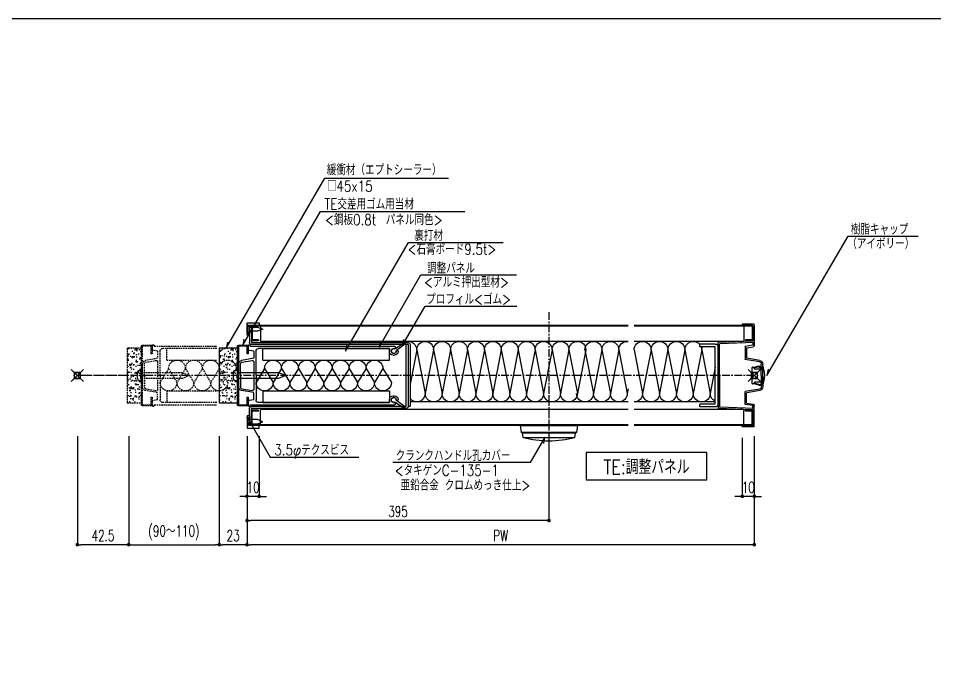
# Model space of a CAD drawing. Extents: x -275225 to 47266, y -41063 to 95295.
# Drawn here: x -225995 to -225236, y -18090 to -17555 of the extents above; entities that cross this region are included whole.
import ezdxf
from ezdxf.enums import TextEntityAlignment as Align

# ---------------------------------------------------------------- set-up
doc = ezdxf.new("R2010")
doc.units = 0
doc.header["$LTSCALE"] = 0.2
doc.header["$PDMODE"] = 99
doc.header["$PDSIZE"] = 5
doc.linetypes.add('CENTER', pattern=[50.8, 31.75, -6.35, 6.35, -6.35])
doc.linetypes.add('HIDDEN', pattern=[9.525, 6.35, -3.175])
for name, color, linetype in [('_P18_製品', 4, 'Continuous'), ('_P18_製品寸法', 9, 'Continuous'), ('_基準', 1, 'CENTER'), ('_文字', 3, 'Continuous'), ('_製品寸法', 9, 'Continuous'), ('樹脂', 6, 'Continuous')]:
    doc.layers.add(name, color=color, linetype=linetype)
doc.layers.add('_ポイント', color=1, linetype='Continuous', plot=False)
doc.styles.add('OKAMURA', font='SIMPLEX.shx', dxfattribs={"width": 0.7, "bigfont": 'BIGFONT.shx'})
doc.dimstyles.new('OKAMURA-003', dxfattribs={"dimscale": 3, "dimtxt": 3, "dimasz": 1, "dimexe": 0, "dimexo": 3, "dimgap": 1, "dimtad": 1, "dimdec": 3, "dimdsep": 46, "dimtxsty": 'OKAMURA', "dimblk1": 'DOT', "dimblk2": 'DOT', "dimsah": 1, "dimcen": 0, "dimclrd": 9, "dimclre": 9, "dimclrt": 3, "dimadec": 0, "dimazin": 0, "dimtfac": 1, "dimtdec": 3, "dimtix": 1, "dimtmove": 2, "dimatfit": 3, "dimldrblk": 'NONE', "dimfxl": 0, "dimtolj": 1, "dimarcsym": 0})

# ---------------------------------------------------------------- blocks, each defined once
blk = doc.blocks.new('_DOT')
at = {"color": 0, "linetype": 'ByBlock'}
blk.add_line((-0.5, 0), (-1, 0), dxfattribs=at)
at = {"color": 0, "linetype": 'ByBlock', "const_width": 0.5}
blk.add_lwpolyline([(-0.25, 0, 1), (0.25, 0, 1)], format="xyb", close=True, dxfattribs=at)
blk = doc.blocks.new('*D1571')
at = {"layer": '_製品寸法', "color": 9, "lineweight": -2, "transparency": 16777216}
for p, q in [((-10, -51.5), (-10, -100)), ((0, -51.5), (0, -100)), ((-13, -100), (-16, -100)), ((0, -100), (-10, -100)), ((3, -100), (6, -100))]:
    blk.add_line(p, q, dxfattribs=at)
at = {"layer": 'Defpoints', "color": 0, "transparency": 16777216}
for p in [(-10, -42.5), (0, -42.5), (-10, -100)]:
    blk.add_point(p, dxfattribs=at)
at = {"layer": '_製品寸法', "color": 9, "lineweight": -2, "transparency": 16777216, "xscale": 3, "yscale": 3, "zscale": 3}
blk.add_blockref('_DOT', (-10, -100), dxfattribs=at)
at = {"layer": '_製品寸法', "color": 9, "lineweight": -2, "transparency": 16777216, "xscale": 3, "yscale": 3, "zscale": 3, "rotation": 180}
blk.add_blockref('_DOT', (0, -100), dxfattribs=at)
at = {"layer": '_製品寸法', "color": 3, "transparency": 16777216, "insert": (-5, -92.5), "char_height": 9, "attachment_point": 5, "style": 'OKAMURA'}
blk.add_mtext('\\A1;10', dxfattribs=at)
blk = doc.blocks.new('_None')
blk = doc.blocks.new('*D1572')
at = {"layer": '_製品寸法', "color": 9, "lineweight": -2, "transparency": 16777216}
for p, q in [((-420, -50.3), (-420, -140)), ((0, -50.3), (0, -140)), ((-3, -140), (-417, -140))]:
    blk.add_line(p, q, dxfattribs=at)
at = {"layer": 'Defpoints', "color": 0, "transparency": 16777216}
for p in [(-420, -41.3), (0, -41.3), (-420, -140)]:
    blk.add_point(p, dxfattribs=at)
at = {"layer": '_製品寸法', "color": 9, "lineweight": -2, "transparency": 16777216, "xscale": 3, "yscale": 3, "zscale": 3, "rotation": 180}
blk.add_blockref('_DOT', (-420, -140), dxfattribs=at)
at = {"layer": '_製品寸法', "color": 9, "lineweight": -2, "transparency": 16777216, "xscale": 3, "yscale": 3, "zscale": 3}
blk.add_blockref('_DOT', (0, -140), dxfattribs=at)
at = {"layer": '_製品寸法', "color": 3, "transparency": 16777216, "insert": (-210, -132.5), "char_height": 9, "attachment_point": 5, "style": 'OKAMURA'}
blk.add_mtext('\\A1;PW', dxfattribs=at)
blk = doc.blocks.new('*D1573')
at = {"layer": '_製品寸法', "color": 9, "lineweight": -2, "transparency": 16777216}
for p, q in [((-420, -50.3), (-420, -120)), ((-170, -50.3), (-170, -120)), ((-173, -120), (-417, -120))]:
    blk.add_line(p, q, dxfattribs=at)
at = {"layer": 'Defpoints', "color": 0, "transparency": 16777216}
for p in [(-420, -41.3), (-170, -41.3), (-420, -120)]:
    blk.add_point(p, dxfattribs=at)
at = {"layer": '_製品寸法', "color": 9, "lineweight": -2, "transparency": 16777216, "xscale": 3, "yscale": 3, "zscale": 3, "rotation": 180}
blk.add_blockref('_DOT', (-420, -120), dxfattribs=at)
at = {"layer": '_製品寸法', "color": 9, "lineweight": -2, "transparency": 16777216, "xscale": 3, "yscale": 3, "zscale": 3}
blk.add_blockref('_DOT', (-170, -120), dxfattribs=at)
at = {"layer": '_製品寸法', "color": 3, "transparency": 16777216, "insert": (-295, -112.5), "char_height": 9, "attachment_point": 5, "style": 'OKAMURA'}
blk.add_mtext('\\A1;395', dxfattribs=at)
blk = doc.blocks.new('*D1574')
at = {"layer": '_製品寸法', "color": 9, "lineweight": -2, "transparency": 16777216}
for p, q in [((-420, -50.3), (-420, -100)), ((-410, -50.3), (-410, -100)), ((-423, -100), (-426, -100)), ((-410, -100), (-420, -100)), ((-407, -100), (-404, -100))]:
    blk.add_line(p, q, dxfattribs=at)
at = {"layer": 'Defpoints', "color": 0, "transparency": 16777216}
for p in [(-420, -41.3), (-410, -41.3), (-420, -100)]:
    blk.add_point(p, dxfattribs=at)
at = {"layer": '_製品寸法', "color": 9, "lineweight": -2, "transparency": 16777216, "xscale": 3, "yscale": 3, "zscale": 3}
blk.add_blockref('_DOT', (-420, -100), dxfattribs=at)
at = {"layer": '_製品寸法', "color": 9, "lineweight": -2, "transparency": 16777216, "xscale": 3, "yscale": 3, "zscale": 3, "rotation": 180}
blk.add_blockref('_DOT', (-410, -100), dxfattribs=at)
at = {"layer": '_製品寸法', "color": 3, "transparency": 16777216, "insert": (-415, -92.5), "char_height": 9, "attachment_point": 5, "style": 'OKAMURA'}
blk.add_mtext('\\A1;10', dxfattribs=at)
blk = doc.blocks.new('*D1575')
at = {"layer": '_製品寸法', "color": 9, "lineweight": -2, "transparency": 16777216}
for p, q in [((-518, -50.3), (-518, -140)), ((-443, -50.3), (-443, -140)), ((-515, -140), (-446, -140))]:
    blk.add_line(p, q, dxfattribs=at)
at = {"layer": 'Defpoints', "color": 0, "transparency": 16777216}
for p in [(-518, -41.3), (-443, -41.3), (-443, -140)]:
    blk.add_point(p, dxfattribs=at)
at = {"layer": '_製品寸法', "color": 9, "lineweight": -2, "transparency": 16777216, "xscale": 3, "yscale": 3, "zscale": 3, "rotation": 180}
blk.add_blockref('_DOT', (-518, -140), dxfattribs=at)
at = {"layer": '_製品寸法', "color": 9, "lineweight": -2, "transparency": 16777216, "xscale": 3, "yscale": 3, "zscale": 3}
blk.add_blockref('_DOT', (-443, -140), dxfattribs=at)
at = {"layer": '_製品寸法', "color": 3, "transparency": 16777216, "insert": (-480.5, -130.14), "char_height": 9, "attachment_point": 5, "style": 'OKAMURA'}
blk.add_mtext('\\A1;(90～110)', dxfattribs=at)
blk = doc.blocks.new('*D1576')
at = {"layer": '_製品寸法', "color": 9, "lineweight": -2, "transparency": 16777216}
for p, q in [((-443, -50.3), (-443, -140)), ((-420, -50.3), (-420, -140)), ((-423, -140), (-440, -140))]:
    blk.add_line(p, q, dxfattribs=at)
at = {"layer": 'Defpoints', "color": 0, "transparency": 16777216}
for p in [(-443, -41.3), (-420, -41.3), (-443, -140)]:
    blk.add_point(p, dxfattribs=at)
at = {"layer": '_製品寸法', "color": 9, "lineweight": -2, "transparency": 16777216, "xscale": 3, "yscale": 3, "zscale": 3, "rotation": 180}
blk.add_blockref('_DOT', (-443, -140), dxfattribs=at)
at = {"layer": '_製品寸法', "color": 9, "lineweight": -2, "transparency": 16777216, "xscale": 3, "yscale": 3, "zscale": 3}
blk.add_blockref('_DOT', (-420, -140), dxfattribs=at)
at = {"layer": '_製品寸法', "color": 3, "transparency": 16777216, "insert": (-431.5, -132.5), "char_height": 9, "attachment_point": 5, "style": 'OKAMURA'}
blk.add_mtext('\\A1;23', dxfattribs=at)
blk = doc.blocks.new('*D1577')
at = {"layer": '_製品寸法', "color": 9, "lineweight": -2, "transparency": 16777216}
for p, q in [((-560.5, -50.3), (-560.5, -140)), ((-518, -50.3), (-518, -140)), ((-521, -140), (-557.5, -140))]:
    blk.add_line(p, q, dxfattribs=at)
at = {"layer": 'Defpoints', "color": 0, "transparency": 16777216}
for p in [(-560.5, -41.3), (-518, -41.3), (-560.5, -140)]:
    blk.add_point(p, dxfattribs=at)
at = {"layer": '_製品寸法', "color": 9, "lineweight": -2, "transparency": 16777216, "xscale": 3, "yscale": 3, "zscale": 3, "rotation": 180}
blk.add_blockref('_DOT', (-560.5, -140), dxfattribs=at)
at = {"layer": '_製品寸法', "color": 9, "lineweight": -2, "transparency": 16777216, "xscale": 3, "yscale": 3, "zscale": 3}
blk.add_blockref('_DOT', (-518, -140), dxfattribs=at)
at = {"layer": '_製品寸法', "color": 3, "transparency": 16777216, "insert": (-539.25, -132.5), "char_height": 9, "attachment_point": 5, "style": 'OKAMURA'}
blk.add_mtext('\\A1;42.5', dxfattribs=at)
blk = doc.blocks.new('A$C5D42728D')
at = {"color": 0, "linetype": 'ByBlock', "lineweight": -2}
blk.add_lwpolyline([(4.37, 1.46, 0.31293), (3.21, 2.86, 0.136041), (-3.21, 2.86, 0.312931), (-4.37, 1.46), (-4.5, 0), (4.5, 0)], format="xyb", close=True, dxfattribs=at)
blk.add_lwpolyline([(2.5, -33.96), (2.5, 0), (-2.5, 0), (-2.5, -33.96), (0, -40)], close=True, dxfattribs=at)
blk = doc.blocks.new('樹脂')
at = {"layer": '_P18_製品', "color": 0, "linetype": 'ByBlock'}
for p, q in [((-7, 7), (-3.2, 8.09)), ((-3.2, 8.09), (-3.2, 7.59)), ((-3.2, 7.59), (-2.4, 7.59)), ((-3.2, 7.59), (-3.2, 6.86)), ((-2.4, 7.59), (-2.4, 7.09)), ((0, -8.35), (0, 8.35)), ((-8.7, -6.5), (-8.7, 6.5)), ((-8.2, 7), (-7, 7)), ((-7, 6.27), (-3.2, 7.36)), ((-7, 6.27), (-7, 7)), ((-7, 5.91), (-7, 6.27)), ((-6.5, 5.41), (0, 5.41)), ((-3.2, 6.86), (-2.4, 6.86)), ((-2.4, 7.09), (-0.5, 7.09)), ((-2.4, 6.36), (-2.4, 7.09)), ((-2.4, 6.36), (-0.5, 6.36)), ((-0.5, 7.09), (-0.5, 5.41)), ((-7, -7), (-8.2, -7)), ((-7, -5.91), (-7, -6.27)), ((-7, -6.27), (-7, -7)), ((-3.2, -7.36), (-7, -6.27)), ((-3.2, -8.09), (-7, -7)), ((0, -5.41), (-6.5, -5.41)), ((-3.2, -7.36), (-1.6, -7.36)), ((-1.6, -7.59), (-1.6, -6.86)), ((-1.6, -6.86), (-0.8, -6.86)), ((-0.8, -7.09), (-0.8, -6.36)), ((-0.8, -6.36), (-0.5, -6.36)), ((-0.8, -7.09), (-0.5, -7.09)), ((-0.8, -7.59), (-0.8, -7.09)), ((-0.5, -7.09), (-0.5, -5.41)), ((-3.2, -8.09), (-1.6, -8.09)), ((-1.6, -7.59), (-0.8, -7.59)), ((-1.6, -8.09), (-1.6, -7.59))]:
    blk.add_line(p, q, dxfattribs=at)
for centre, radius, start, end in [((-20.99, 0), 22.59, 338.30531, 21.69469), ((-8.2, 6.5), 0.5, 90, 180), ((-6.5, 5.91), 0.5, 180, 270), ((-8.2, -6.5), 0.5, 180, 270), ((-6.5, -5.91), 0.5, 90, 180)]:
    blk.add_arc(centre, radius, start, end, dxfattribs=at)
blk = doc.blocks.new('TE1')
at = {"layer": '_P18_製品'}
h = blk.add_hatch(dxfattribs=at)
h.set_pattern_fill('AR-SAND', color=6, scale=0.1, angle=180, style=0)
h.set_pattern_definition([(217.5, (4918.212, -2657.586), (0.160003, -4.8941324), [0, -3.8608, 0, -4.318, 0, -4.1275]), (187.5, (4918.212, -2657.586), (-4.495233, -7.168251), [0, -2.0828, 0, -3.4798, 0, -1.3335]), (147.5, (4921.336, -2657.586), (-7.9099237, -0.014372), [0, -1.27, 0, -4.572, 0, -5.969]), (137.5, (4921.336, -2657.586), (-7.6355645, -2.229293), [0, -0.635, 0, -2.9972, 0, -3.429])])
h.paths.add_polyline_path([(-132.5, 22.5), (-117.5, 22.5), (-117.5, -22.5), (-132.5, -22.5)])
at = {"layer": '_P18_製品', "linetype": 'HIDDEN'}
h = blk.add_hatch(dxfattribs=at)
h.set_pattern_fill('AR-SAND', color=6, scale=0.1, angle=180, style=0)
h.set_pattern_definition([(217.5, (4997.712, -2657.586), (0.160003, -4.8941324), [0, -3.8608, 0, -4.318, 0, -4.1275]), (187.5, (4997.712, -2657.586), (-4.495233, -7.168251), [0, -2.0828, 0, -3.4798, 0, -1.3335]), (147.5, (5000.836, -2657.586), (-7.9099237, -0.014372), [0, -1.27, 0, -4.572, 0, -5.969]), (137.5, (5000.836, -2657.586), (-7.6355645, -2.229293), [0, -0.635, 0, -2.9972, 0, -3.429])])
h.paths.add_polyline_path([(-53, 22.5), (-41.3, 22.5), (-41.3, -22.5), (-53, -22.5)])
at = {"layer": '_P18_製品'}
for p, q in [((-560.5, 42), (-560, 42.5)), ((-560.5, 42), (-560.5, 24.84)), ((-560, 42.5), (-550.8, 42.5)), ((-559.3, 41), (-559.3, 28.8)), ((-559.3, 40.7), (-559.3, 29.4)), ((-550.8, 41.3), (-559, 41.3)), ((-558.7, 41.3), (-461, 41.3)), ((-558.7, 40.7), (-558.7, 29.4)), ((-558.7, 40.7), (-461, 40.7)), ((-551.8, 40.7), (-551.8, 28.2)), ((-550.5, 42.2), (-550.5, 41.6)), ((-144.1, 40.5), (-142.5, 40.5)), ((-560.5, 27.36), (-531.99, 26.11)), ((-554.25, 22.89), (-559.67, 23.85)), ((-559.3, 27), (-559.3, 25.26)), ((-559.05, 24.96), (-553.05, 23.9)), ((-559.01, 28.5), (-530.79, 27.26)), ((-558.7, 29.4), (-553.3, 29.4)), ((-558.7, 28.8), (-553.3, 28.8)), ((-553.3, 29.4), (-553.3, 28.8)), ((-552.8, 23.61), (-552.8, 13.63)), ((-551.8, 28.2), (-461, 28.2)), ((-549.5, 26.88), (-549.5, 28.08)), ((-531.7, 0), (-531.7, 25.81)), ((-530.5, 0.3), (-530.5, 26.96)), ((-530.5, -23.7), (-530.5, 23.7)), ((-528.2, 26), (-515.5, 26)), ((-528.2, 23.7), (-515.5, 23.7)), ((-528.2, -23.7), (-528.2, 23.7)), ((-515.5, 23.7), (-515.5, 26)), ((-554, 22.7), (-554, 14.63)), ((-567.5, 0.3), (-567.5, 9.48)), ((-566.3, 0), (-566.3, 9.48)), ((-565.02, 12.44), (-554.25, 14.34)), ((-564.81, 11.26), (-553.05, 13.33)), ((-567.2, 0), (-567.5, 0.3)), ((-567.2, 0), (-567.5, -0.3)), ((-566.3, 0), (-566.3, -9.48)), ((-531.7, 0), (-531.7, -25.81)), ((-530.8, 0), (-530.5, 0.3)), ((-530.8, 0), (-530.5, -0.3)), ((-567.5, -0.3), (-567.5, -9.48)), ((-530.5, -0.3), (-530.5, -26.96)), ((-565.02, -12.44), (-554.25, -14.34)), ((-564.81, -11.26), (-553.05, -13.33)), ((-554, -22.7), (-554, -14.63)), ((-552.8, -23.61), (-552.8, -13.63)), ((-560.5, -42), (-560.5, -24.84)), ((-560.5, -27.36), (-531.99, -26.11)), ((-554.25, -22.89), (-559.67, -23.85)), ((-559.3, -27), (-559.3, -25.26)), ((-559.3, -41), (-559.3, -28.8)), ((-559.3, -40.7), (-559.3, -29.4)), ((-559.05, -24.96), (-553.05, -23.9)), ((-559.01, -28.5), (-530.79, -27.26)), ((-558.7, -28.8), (-553.3, -28.8)), ((-558.7, -40.7), (-558.7, -29.4)), ((-558.7, -29.4), (-553.3, -29.4)), ((-553.3, -29.4), (-553.3, -28.8)), ((-551.8, -40.7), (-551.8, -28.2)), ((-551.8, -28.2), (-461, -28.2)), ((-549.5, -28.08), (-549.5, -26.88)), ((-528.2, -23.7), (-515.5, -23.7)), ((-528.2, -26), (-515.5, -26)), ((-515.5, -26), (-515.5, -23.7)), ((-560.5, -42), (-560, -42.5)), ((-560, -42.5), (-550.8, -42.5)), ((-550.8, -41.3), (-559, -41.3)), ((-558.7, -40.7), (-461, -40.7)), ((-558.7, -41.3), (-461, -41.3)), ((-550.5, -42.2), (-550.5, -41.6)), ((-366.5, -41.3), (-414.5, -41.3)), ((-413.44, -47.3), (-414.5, -41.3)), ((-366.5, -41.3), (-367.56, -47.3)), ((-144.1, -40.5), (-142.5, -40.5)), ((-413.44, -47.3), (-367.56, -47.3)), ((-412.5, -47.3), (-412.5, -47.8)), ((-412.5, -47.8), (-368.5, -47.8)), ((-411.88, -51.3), (-412.5, -47.8)), ((-369.12, -51.3), (-411.88, -51.3)), ((-369.12, -51.3), (-368.5, -47.8)), ((-368.5, -47.3), (-368.5, -47.8))]:
    blk.add_line(p, q, dxfattribs=at)
at = {"layer": '_P18_製品', "linetype": 'ByBlock'}
for p, q in [((-456, 41.3), (-144.7, 41.3)), ((-456, 40.7), (-144.7, 40.7)), ((-151.6, 40.7), (-151.6, 28.2)), ((-140.5, 43.5), (-150.5, 43.5)), ((-150.5, 43.5), (-150.5, 41.5)), ((-150.5, 41.5), (-142.5, 41.5)), ((-144.7, 40.7), (-144.7, 29.4)), ((-144.1, 40.7), (-144.1, 29.4)), ((-144.1, 40.5), (-144.1, 27.25)), ((-142.5, 40.3), (-140.5, 42.3)), ((-142.5, 33.5), (-142.5, 41.5)), ((-142.5, 40.5), (-142.5, 27.25)), ((-140.5, 33.5), (-140.5, 43.5)), ((-142.5, 36.3), (-140.5, 34.3)), ((-142.5, 33.5), (-140.5, 33.5)), ((-456, 28.2), (-151.6, 28.2)), ((-275.5, 25.65), (-275.5, -25.35)), ((-144.1, 27.25), (-273.9, 27.25)), ((-273.9, 25.65), (-144.1, 25.65)), ((-273.9, 25.65), (-273.9, -25.65)), ((-272.3, -25.65), (-272.3, 25.65)), ((-270.86, 25.72), (-264.2, 20.58)), ((-263.06, 22.2), (-270.18, 26.71)), ((-143.3, 24.25), (-262.5, 24.25)), ((-150.1, 29.4), (-150.1, 28.8)), ((-150.1, 29.4), (-144.7, 29.4)), ((-150.1, 28.8), (-144.7, 28.8)), ((-143, 24.95), (-143, 24.55)), ((-141.8, 25.25), (-142.7, 25.25)), ((-141.5, 24.95), (-141.5, 21.79)), ((-265.5, 20), (-265.5, 19.75)), ((-261.5, 22.25), (-262.5, 22.25)), ((-261.5, 16.75), (-262.5, 16.75)), ((-262.01, 18.25), (-261.5, 18.25)), ((-260, 20.75), (-260, 19.75)), ((-258.5, 12.75), (-258.5, 22.25)), ((-258.5, 22.25), (-258.5, 19.75)), ((-153.5, 22.25), (-258.5, 22.25)), ((-258.5, 22.25), (-150, 22.25)), ((-153.5, 12.75), (-153.5, 22.25)), ((-148, 0), (-148, 20.25)), ((-146, 20.16), (-142.33, 20.81)), ((-146, 20.16), (-146, 14.29)), ((-153.5, 12.75), (-258.5, 12.75)), ((-146, 14.2), (-135.98, 12.44)), ((-146, 11.49), (-146, -11.49)), ((-136.24, 10.96), (-144.83, 12.47)), ((-135, 0), (-135, 9.48)), ((-133.5, 0), (-133.5, 9.48)), ((-148, 0), (-148, -20.25)), ((-135, 0), (-135, -9.48)), ((-133.5, 0), (-133.5, -9.48)), ((-258.5, -12.75), (-258.5, -22.25)), ((-153.5, -12.75), (-258.5, -12.75)), ((-153.5, -12.75), (-153.5, -22.25)), ((-146, -14.2), (-135.98, -12.44)), ((-146, -20.16), (-146, -14.29)), ((-136.24, -10.96), (-144.83, -12.47)), ((-270.86, -25.72), (-264.2, -20.58)), ((-263.06, -22.2), (-270.18, -26.71)), ((-265.5, -20), (-265.5, -19.75)), ((-261.5, -16.75), (-262.5, -16.75)), ((-261.5, -22.25), (-262.5, -22.25)), ((-262.01, -18.25), (-261.5, -18.25)), ((-260, -20.75), (-260, -19.75)), ((-258.5, -22.25), (-258.5, -19.75)), ((-258.5, -22.25), (-150, -22.25)), ((-153.5, -22.25), (-258.5, -22.25)), ((-146, -20.16), (-142.33, -20.81)), ((-141.5, -24.95), (-141.5, -21.79)), ((-456, -28.2), (-151.6, -28.2)), ((-273.9, -25.35), (-275.5, -25.35)), ((-272.3, -25.65), (-144.1, -25.65)), ((-272.3, -27.25), (-144.1, -27.25)), ((-143.3, -24.25), (-262.5, -24.25)), ((-151.6, -40.7), (-151.6, -28.2)), ((-150.1, -29.4), (-150.1, -28.8)), ((-150.1, -28.8), (-144.7, -28.8)), ((-150.1, -29.4), (-144.7, -29.4)), ((-144.7, -40.7), (-144.7, -29.4)), ((-144.1, -40.5), (-144.1, -27.25)), ((-144.1, -40.7), (-144.1, -29.4)), ((-143, -24.95), (-143, -24.55)), ((-141.8, -25.25), (-142.7, -25.25)), ((-142.5, -40.5), (-142.5, -27.25)), ((-142.5, -33.5), (-140.5, -33.5)), ((-142.5, -33.5), (-142.5, -41.5)), ((-142.5, -36.3), (-140.5, -34.3)), ((-140.5, -33.5), (-140.5, -43.5)), ((-456, -40.7), (-144.7, -40.7)), ((-456, -41.3), (-144.7, -41.3)), ((-150.5, -41.5), (-142.5, -41.5)), ((-150.5, -43.5), (-150.5, -41.5)), ((-140.5, -43.5), (-150.5, -43.5)), ((-142.5, -40.3), (-140.5, -42.3))]:
    blk.add_line(p, q, dxfattribs=at)
at = {"layer": '_P18_製品', "color": 6, "linetype": 'HIDDEN'}
for p, q in [((-63.8, 24.25), (-115.5, 24.25)), ((-63.5, 24.95), (-63.5, 24.55)), ((-62.3, 25.25), (-63.2, 25.25)), ((-62, 24.95), (-62, 21.79)), ((-115.5, 22.25), (-70.5, 22.25)), ((-74, 12.75), (-74, 22.25)), ((-68.5, 0), (-68.5, 20.25)), ((-66.5, 20.16), (-62.83, 20.81)), ((-66.5, 20.16), (-66.5, 14.29)), ((-74, 12.75), (-115.5, 12.75)), ((-66.5, 14.2), (-56.48, 12.44)), ((-66.5, 11.49), (-66.5, -11.49)), ((-56.74, 10.96), (-65.33, 12.47)), ((-55.5, 0), (-55.5, 9.48)), ((-54, 0), (-54, 9.48)), ((-54, -8.35), (-54, 8.35)), ((-117.5, 5.75), (-124.5, -5.75)), ((-117.5, 5.75), (-110.5, -5.75)), ((-103.5, 5.75), (-110.5, -5.75)), ((-103.5, 5.75), (-96.5, -5.75)), ((-89.5, 5.75), (-96.5, -5.75)), ((-89.5, 5.75), (-82.5, -5.75)), ((-75.5, 5.75), (-82.5, -5.75)), ((-75.5, 5.75), (-68.5, -5.75)), ((-68.5, 0), (-68.5, -20.25)), ((-55.5, 0), (-55.5, -9.48)), ((-54, 0), (-54, -9.48)), ((-74, -12.75), (-115.5, -12.75)), ((-74, -12.75), (-74, -22.25)), ((-66.5, -14.2), (-56.48, -12.44)), ((-66.5, -20.16), (-66.5, -14.29)), ((-56.74, -10.96), (-65.33, -12.47)), ((-115.5, -22.25), (-70.5, -22.25)), ((-66.5, -20.16), (-62.83, -20.81)), ((-62, -24.95), (-62, -21.79)), ((-63.8, -24.25), (-115.5, -24.25)), ((-63.5, -24.95), (-63.5, -24.55)), ((-62.3, -25.25), (-63.2, -25.25))]:
    blk.add_line(p, q, dxfattribs=at)
at = {"layer": '_P18_製品', "color": 6}
for p, q in [((-517, 21.2), (-524, -14.8)), ((-517, 21.2), (-510, -14.8)), ((-503, 21.2), (-510, -14.8)), ((-503, 21.2), (-496, -14.8)), ((-489, 21.2), (-496, -14.8)), ((-489, 21.2), (-482, -14.8)), ((-475, 21.2), (-482, -14.8)), ((-475, 21.2), (-468, -14.8)), ((-461, 21.2), (-468, -14.8)), ((-528.2, 6.8), (-524, -14.8)), ((-253, 5.75), (-260, -5.75)), ((-253, 5.75), (-246, -5.75)), ((-239, 5.75), (-246, -5.75)), ((-239, 5.75), (-232, -5.75)), ((-225, 5.75), (-232, -5.75)), ((-225, 5.75), (-218, -5.75)), ((-211, 5.75), (-218, -5.75)), ((-211, 5.75), (-204, -5.75)), ((-197, 5.75), (-204, -5.75)), ((-197, 5.75), (-190, -5.75)), ((-183, 5.75), (-190, -5.75)), ((-183, 5.75), (-176, -5.75)), ((-169, 5.75), (-176, -5.75)), ((-169, 5.75), (-162, -5.75)), ((-155, 5.75), (-162, -5.75)), ((-155, 5.75), (-148, -5.75)), ((-528.2, -21.8), (-461, -21.8))]:
    blk.add_line(p, q, dxfattribs=at)
at = {"layer": '_P18_製品', "color": 6, "linetype": 'ByBlock'}
for p, q in [((-448.29, 21.2), (-455.29, -14.8)), ((-448.29, 21.2), (-441.29, -14.8)), ((-434.29, 21.2), (-441.29, -14.8)), ((-434.29, 21.2), (-427.29, -14.8)), ((-420.29, 21.2), (-427.29, -14.8)), ((-421, 21.2), (-414, -14.8)), ((-407, 21.2), (-414, -14.8)), ((-407, 21.2), (-400, -14.8)), ((-393, 21.2), (-400, -14.8)), ((-393, 21.2), (-386, -14.8)), ((-379, 21.2), (-386, -14.8)), ((-379, 21.2), (-372, -14.8)), ((-365, 21.2), (-372, -14.8)), ((-365, 21.2), (-358, -14.8)), ((-351, 21.2), (-358, -14.8)), ((-351, 21.2), (-344, -14.8)), ((-337, 21.2), (-344, -14.8)), ((-337, 21.2), (-330, -14.8)), ((-323, 21.2), (-330, -14.8)), ((-323, 21.2), (-316, -14.8)), ((-309, 21.2), (-316, -14.8)), ((-309, 21.2), (-302, -14.8)), ((-295, 21.2), (-302, -14.8)), ((-295, 21.2), (-288, -14.8)), ((-281, 21.2), (-288, -14.8)), ((-281, 21.2), (-275.5, -7.09)), ((-456, -11.17), (-455.29, -14.8)), ((-456, -21.8), (-275.5, -21.8))]:
    blk.add_line(p, q, dxfattribs=at)
for points in [[(-142.51, 36.55), (-142.51, 40.05), (-149.28, 40.05), (-153.5, 38.3), (-149.28, 36.55)], [(-140.76, 34.8), (-140.76, 41.8), (-142.51, 40.05), (-142.51, 36.55)], [(-140.76, 41.8), (-140.76, 34.8), (-140.5, 34.8), (-140.5, 41.8)], [(-142.51, -36.55), (-142.51, -40.05), (-149.28, -40.05), (-153.5, -38.3), (-149.28, -36.55)], [(-140.76, -34.8), (-140.76, -41.8), (-142.51, -40.05), (-142.51, -36.55)], [(-140.76, -41.8), (-140.76, -34.8), (-140.5, -34.8), (-140.5, -41.8)]]:
    blk.add_lwpolyline(points, close=True, dxfattribs=at)
at = {"layer": '_P18_製品', "linetype": 'ByBlock'}
blk.add_lwpolyline([(-140.7, -25), (-133.3, -25, 0.414214), (-132.5, -24.2), (-132.5, 24.2, 0.414214), (-133.3, 25), (-140.7, 25, 0.414214), (-141.5, 24.2), (-141.5, 18), (-140.7, 18), (-140.7, 24.2), (-133.3, 24.2), (-133.3, -24.2), (-140.7, -24.2), (-140.7, -18), (-141.5, -18), (-141.5, -24.2, 0.414214)], format="xyb", close=True, dxfattribs=at)
at = {"layer": '_P18_製品', "color": 6, "linetype": 'HIDDEN'}
blk.add_lwpolyline([(-61.2, -25), (-53.8, -25, 0.414214), (-53, -24.2), (-53, 24.2, 0.414214), (-53.8, 25), (-61.2, 25, 0.414214), (-62, 24.2), (-62, 18), (-61.2, 18), (-61.2, 24.2), (-53.8, 24.2), (-53.8, -24.2), (-61.2, -24.2), (-61.2, -18), (-62, -18), (-62, -24.2, 0.414214)], format="xyb", close=True, dxfattribs=at)
at = {"layer": '_P18_製品', "color": 6}
blk.add_lwpolyline([(-132.5, 22.5), (-117.5, 22.5), (-117.5, -22.5), (-132.5, -22.5)], close=True, dxfattribs=at)
at = {"layer": '_P18_製品', "color": 6, "linetype": 'HIDDEN'}
blk.add_lwpolyline([(-53, 22.5), (-41.3, 22.5), (-41.3, -22.5), (-53, -22.5)], close=True, dxfattribs=at)
at = {"layer": '_P18_製品'}
for centre, radius, start, end in [((-558.7, 40.7), 0.6, 90, 180), ((-559, 41), 0.3, 90, 179.9998), ((-550.8, 42.2), 0.3, 0, 90), ((-550.8, 41.6), 0.3, 270, 0), ((-559.5, 24.84), 1, 179.99722, 260.00137), ((-558.7, 29.4), 0.6, 180, 270), ((-559, 28.8), 0.3, 179.99979, 267.49199), ((-559, 27), 0.3, 87.49199, 179.99992), ((-559, 25.26), 0.3, 179.99987, 259.99995), ((-554.3, 22.6), 0.3, 0, 79.99677), ((-553.1, 23.61), 0.3, 0, 79.99995), ((-532, 25.81), 0.3, 0, 87.49199), ((-530.8, 26.96), 0.3, 359.99994, 87.49199), ((-528.2, 23.7), 2.3, 90, 180), ((-564.5, 9.48), 3, 99.99996, 179.99999), ((-564.5, 9.48), 1.8, 99.99996, 179.99999), ((-554.3, 14.63), 0.3, 280.00348, 359.99966), ((-553.1, 13.63), 0.3, 280.00007, 0), ((-564.5, -9.48), 3, 180.00001, 260.00004), ((-564.5, -9.48), 1.8, 180.00001, 260.00004), ((-554.3, -14.63), 0.3, 0.00034, 79.99652), ((-553.1, -13.63), 0.3, 0, 79.99993), ((-554.3, -22.6), 0.3, 280.00323, 0), ((-559.5, -24.84), 1, 99.99863, 180.00278), ((-559, -25.26), 0.3, 100.00005, 180.00013), ((-559, -27), 0.3, 180.00008, 272.50801), ((-559, -28.8), 0.3, 92.50801, 180.00021), ((-558.7, -29.4), 0.6, 90, 180), ((-553.1, -23.61), 0.3, 280.00005, 0), ((-532, -25.81), 0.3, 272.50801, 0), ((-530.8, -26.96), 0.3, 272.50801, 0.00006), ((-528.2, -23.7), 2.3, 180, 270), ((-558.7, -40.7), 0.6, 180, 270), ((-559, -41), 0.3, 180.0002, 270), ((-550.8, -41.6), 0.3, 0, 90), ((-550.8, -42.2), 0.3, 270, 0), ((-390.5, 23.4), 77.7, 254.02719, 285.97292)]:
    blk.add_arc(centre, radius, start, end, dxfattribs=at)
at = {"layer": '_P18_製品', "linetype": 'ByBlock'}
for centre, radius, start, end in [((-144.7, 40.7), 0.6, 0, 90), ((-273.9, 25.65), 1.6, 90, 180), ((-270.52, 26.22), 0.6, 55.00044, 235.00044), ((-262.5, 23.25), 1, 90, 270), ((-144.7, 29.4), 0.6, 270, 0), ((-144.1, 27.25), 1.6, 270, 0), ((-143.3, 24.55), 0.3, 270, 0), ((-142.7, 24.95), 0.3, 90, 180), ((-141.8, 24.95), 0.3, 0, 90), ((-264.75, 20), 0.75, 5.21591, 180), ((-262.5, 19.75), 3, 180, 270), ((-264.5, 20.18), 0.5, 1.62982, 53.19305), ((-262, 20.25), 2, 181.62985, 108.37054), ((-262.01, 20.25), 2, 185.21591, 270), ((-262.79, 22.62), 0.5, 236.81003, 288.37192), ((-261.5, 20.75), 1.5, 0, 90), ((-261.5, 19.75), 3, 270, 0), ((-261.5, 19.75), 1.5, 270, 0), ((-150, 20.25), 2, 0, 90), ((-142.5, 21.79), 1, 280.0005, 0), ((-145, 11.49), 1, 79.99951, 180), ((-136.5, 9.48), 1.5, 0, 79.99899), ((-136.5, 9.48), 3, 0, 79.99899), ((-145, -11.49), 1, 180, 280.00333), ((-136.5, -9.48), 1.5, 280.00007, 0), ((-136.5, -9.48), 3, 280.00053, 0), ((-262.5, -19.75), 3, 90, 180), ((-264.75, -20), 0.75, 180, 354.78409), ((-264.5, -20.18), 0.5, 306.80695, 358.37017), ((-262.01, -20.25), 2, 90, 174.78409), ((-262, -20.25), 2, 251.62946, 178.37015), ((-262.5, -23.25), 1, 90, 270), ((-262.79, -22.62), 0.5, 71.62808, 123.18997), ((-261.5, -19.75), 3, 0, 90), ((-261.5, -19.75), 1.5, 0, 90), ((-261.5, -20.75), 1.5, 270, 0), ((-150, -20.25), 2, 270, 0), ((-142.5, -21.79), 1, 0, 80.00369), ((-272.3, -25.65), 1.6, 180, 270), ((-270.52, -26.22), 0.6, 124.99956, 304.99956), ((-144.7, -29.4), 0.6, 0, 90), ((-144.1, -27.25), 1.6, 0, 90), ((-143.3, -24.55), 0.3, 0, 90), ((-142.7, -24.95), 0.3, 180, 270), ((-141.8, -24.95), 0.3, 270, 0), ((-144.7, -40.7), 0.6, 270, 0)]:
    blk.add_arc(centre, radius, start, end, dxfattribs=at)
at = {"layer": '_P18_製品', "color": 6}
for centre, start, end in [((-524, 21.2), 0, 20.92482), ((-510, 21.2), 159.07518, 180), ((-510, 21.2), 0, 141.78698), ((-496, 21.2), 0, 180), ((-482, 21.2), 0, 180), ((-468, 21.2), 0, 180), ((-246, 5.75), 0, 180), ((-232, 5.75), 0, 180), ((-218, 5.75), 0, 180), ((-204, 5.75), 0, 180), ((-190, 5.75), 0, 180), ((-176, 5.75), 0, 180), ((-162, 5.75), 0, 180), ((-253, -5.75), 180, 0), ((-239, -5.75), 180, 0), ((-225, -5.75), 180, 0), ((-211, -5.75), 180, 0), ((-197, -5.75), 180, 0), ((-183, -5.75), 180, 0), ((-169, -5.75), 180, 0), ((-155, -5.75), 180, 0), ((-531, -14.8), 293.57805, 0), ((-517, -14.8), 180, 0), ((-503, -14.8), 180, 0), ((-489, -14.8), 180, 0), ((-475, -14.8), 180, 0), ((-461, -14.8), 180, 270)]:
    blk.add_arc(centre, 7, start, end, dxfattribs=at)
at = {"layer": '_P18_製品', "color": 6, "linetype": 'ByBlock'}
for centre, start, end in [((-455.29, 21.2), 0, 95.78519), ((-441.29, 21.2), 0, 180), ((-427.29, 21.2), 0, 180), ((-414, 21.2), 0, 180), ((-400, 21.2), 0, 180), ((-386, 21.2), 0, 180), ((-372, 21.2), 0, 180), ((-358, 21.2), 0, 180), ((-344, 21.2), 0, 180), ((-330, 21.2), 0, 180), ((-316, 21.2), 0, 180), ((-302, 21.2), 0, 180), ((-288, 21.2), 0, 180), ((-274, 21.2), 102.37411, 180), ((-448.29, -14.8), 180, 0), ((-434.29, -14.8), 180, 0), ((-420.29, -14.8), 180, 0), ((-407, -14.8), 180, 0), ((-393, -14.8), 180, 0), ((-379, -14.8), 180, 0), ((-365, -14.8), 180, 0), ((-351, -14.8), 180, 0), ((-337, -14.8), 180, 0), ((-323, -14.8), 180, 0), ((-309, -14.8), 180, 0), ((-295, -14.8), 180, 0), ((-281, -14.8), 180, 321.78554)]:
    blk.add_arc(centre, 7, start, end, dxfattribs=at)
at = {"layer": '_P18_製品', "color": 6, "linetype": 'HIDDEN'}
for centre, radius, start, end in [((-63.8, 24.55), 0.3, 270, 0), ((-63.2, 24.95), 0.3, 90, 180), ((-62.3, 24.95), 0.3, 0, 90), ((-70.5, 20.25), 2, 0, 90), ((-63, 21.79), 1, 280.0005, 0), ((-124.5, 5.75), 7, 0, 180), ((-110.5, 5.75), 7, 0, 180), ((-96.5, 5.75), 7, 0, 180), ((-82.5, 5.75), 7, 0, 180), ((-65.5, 11.49), 1, 79.99951, 180), ((-57, 9.48), 1.5, 0, 79.99899), ((-57, 9.48), 3, 0, 79.99899), ((-74.99, 0), 22.59, 338.3053, 21.69469), ((-117.5, -5.75), 7, 180, 0), ((-103.5, -5.75), 7, 180, 0), ((-89.5, -5.75), 7, 180, 0), ((-75.5, -5.75), 7, 180, 0), ((-65.5, -11.49), 1, 180, 280.00333), ((-57, -9.48), 1.5, 280.00007, 0), ((-57, -9.48), 3, 280.00053, 0), ((-70.5, -20.25), 2, 270, 0), ((-63, -21.79), 1, 0, 80.00369), ((-63.8, -24.55), 0.3, 0, 90), ((-63.2, -24.95), 0.3, 180, 270), ((-62.3, -24.95), 0.3, 270, 0)]:
    blk.add_arc(centre, radius, start, end, dxfattribs=at)
at = {"layer": '_ポイント'}
for p in [(-560.5, 0), (0, 0)]:
    blk.add_point(p, dxfattribs=at)
at = {"layer": '_基準'}
for p, q in [((-390.5, 52.27), (-390.5, -66.45)), ((-560.5, 0), (-60.5, 0)), ((-560.5, 0), (-60.5, 0)), ((-60.5, 0), (0, 0)), ((-390.5, -16.15), (-390.5, -66.45))]:
    blk.add_line(p, q, dxfattribs=at)
at = {"layer": '_P18_製品', "linetype": 'ByBlock', "rotation": 270}
blk.add_blockref('A$C5D42728D', (-132.5, 0), dxfattribs=at)
at = {"layer": '_P18_製品', "color": 6, "linetype": 'HIDDEN', "rotation": 270}
blk.add_blockref('A$C5D42728D', (-53, 0), dxfattribs=at)
at = {"layer": '樹脂', "xscale": -1}
blk.add_blockref('樹脂', (-567.5, 0), dxfattribs=at)
blk = doc.blocks.new('*U1570')
at = {"layer": '_ポイント'}
blk.add_point((-560.5, 0), dxfattribs=at)
at = {"layer": '_基準'}
blk.add_line((-518, 0), (-560.5, 0), dxfattribs=at)
at = {"layer": '_文字', "color": 9}
for points in [[(-436.2891, 27.451), (-437.2131, 22.5), (-355.472, 163.2284), (-253.0701, 163.2286)], [(-422.576, 29.951), (-423.5, 25), (-359.204, 135.6943), (-239.6518, 135.6944)], [(11.3854, 5.2401), (10.4615, 0), (77.6538, 115.1638), (135.7539, 115.1638)], [(-337.5226, 25.2835), (-338.4466, 20.0435), (-286.4256, 110.1392), (-207.9932, 110.1392)], [(-309.6917, 28.7885), (-310.6157, 23.5486), (-276.1457, 83.1607), (-196.9801, 83.1607)], [(-290.5578, 29.8164), (-291.4817, 24.5764), (-272.5036, 57.4454), (-196.6897, 57.4454)], [(-418.9538, -39.643), (-419.8777, -34.403), (-400.7459, -67.5404), (-327.3096, -67.5404)], [(-174.2378, -56.1407), (-173.314, -50.9011), (-185.5297, -72.0375), (-299.2508, -72.0375)]]:
    blk.add_lwpolyline(points, dxfattribs=at)
at = {"layer": '_文字'}
blk.add_lwpolyline([(-39.3012, -86.3266), (-39.3012, -63.8266), (-139.3012, -63.8266), (-139.3012, -86.3266)], close=True, dxfattribs=at)
at = {"layer": '_P18_製品', "xscale": -1}
blk.add_blockref('TE1', (-560.5, 0), dxfattribs=at)
at = {"layer": '_文字', "style": 'OKAMURA', "width": 0.8}
for s, p in [('緩衝材（エプトシーラー）', (-353.9821, 165.7311)), ('□45x15', (-353.87, 152.1547)), ('<鋼板0.8t\u3000パネル同色> ', (-355.4447, 124.4383)), ('樹脂キャップ', (79.967, 116.5789)), ('裏打材 ', (-281.5282, 111.4007)), ('（アイボリー）', (76.9982, 104.7086)), ('<石膏ボード9.5t> ', (-287.1107, 100.0033)), ('調整パネル ', (-270.9147, 84.3932)), ('<アルミ押出型材> ', (-273.471, 72.7746)), ('プロフィル<ゴム> ', (-271.6507, 58.7181)), ('3.5φテクスビス', (-397.4009, -66.0207)), ('クランクハンドル孔カバー', (-296.9477, -70.6935)), ('<タキゲンC-135-1', (-297.8041, -82.9217)), (' 亜鉛合金 クロムめっき仕上>', (-297.8041, -95.2091))]:
    blk.add_text(s, height=9, dxfattribs=at).set_placement(p)
blk.add_text('TE交差用ゴム用当材', height=9, rotation=0.0000718, dxfattribs=at).set_placement((-355.9854, 137.3421))
blk.add_text('TE:調整パネル', height=12, dxfattribs=at).set_placement((-89.3012, -75.0766), align=Align.MIDDLE)
at = {"layer": '_製品寸法'}
for base, p1, p2, picture, middle in [((-560.5, -140), (-518, -41.3), (-560.5, -41.3), '*D1577', (-539.25, -132.5)), ((-443, -140), (-420, -41.3), (-443, -41.3), '*D1576', (-431.5, -132.5))]:
    dim = blk.add_linear_dim(base=base, p1=p1, p2=p2, dimstyle='OKAMURA-003', dxfattribs=at)
    dim.commit()
    dim.dimension.update_dxf_attribs({"geometry": picture, "text_midpoint": middle})
dim = blk.add_linear_dim(base=(-443, -140), p1=(-518, -41.3), p2=(-443, -41.3), text='(90～110)', dimstyle='OKAMURA-003', dxfattribs=at)
dim.commit()
dim.dimension.update_dxf_attribs({"geometry": '*D1575', "text_midpoint": (-480.5, -130.1429)})
for base, p1, p2, picture, middle in [((-420, -100), (-410, -41.3), (-420, -41.3), '*D1574', (-415, -92.5)), ((-10, -100), (0, -42.5), (-10, -42.5), '*D1571', (-5, -92.5))]:
    dim = blk.add_linear_dim(base=base, p1=p1, p2=p2, angle=180, dimstyle='OKAMURA-003', dxfattribs=at)
    dim.commit()
    dim.dimension.update_dxf_attribs({"geometry": picture, "text_midpoint": middle})
for base, p1, text, picture, middle in [((-420, -140), (0, -41.3), 'PW', '*D1572', (-210, -132.5)), ((-420, -120), (-170, -41.3), '395', '*D1573', (-295, -112.5))]:
    dim = blk.add_linear_dim(base=base, p1=p1, p2=(-420, -41.3), angle=180, text=text, dimstyle='OKAMURA-003', dxfattribs=at)
    dim.commit()
    dim.dimension.update_dxf_attribs({"geometry": picture, "text_midpoint": middle})

msp = doc.modelspace()

# ---------------------------------------------------------------- linework, layer by layer
at = {"layer": '_P18_製品寸法'}
msp.add_lwpolyline([(-224637.91, -20269.62), (-227003.53, -20269.62), (-227003.53, -17554.91), (-224637.91, -17554.91)], close=True, dxfattribs=at)

# ---------------------------------------------------------------- block references
at = {"layer": '_P18_製品'}
msp.add_blockref('*U1570', (-225385.5, -17850.43), dxfattribs=at)

doc.saveas('drawing.dxf')
